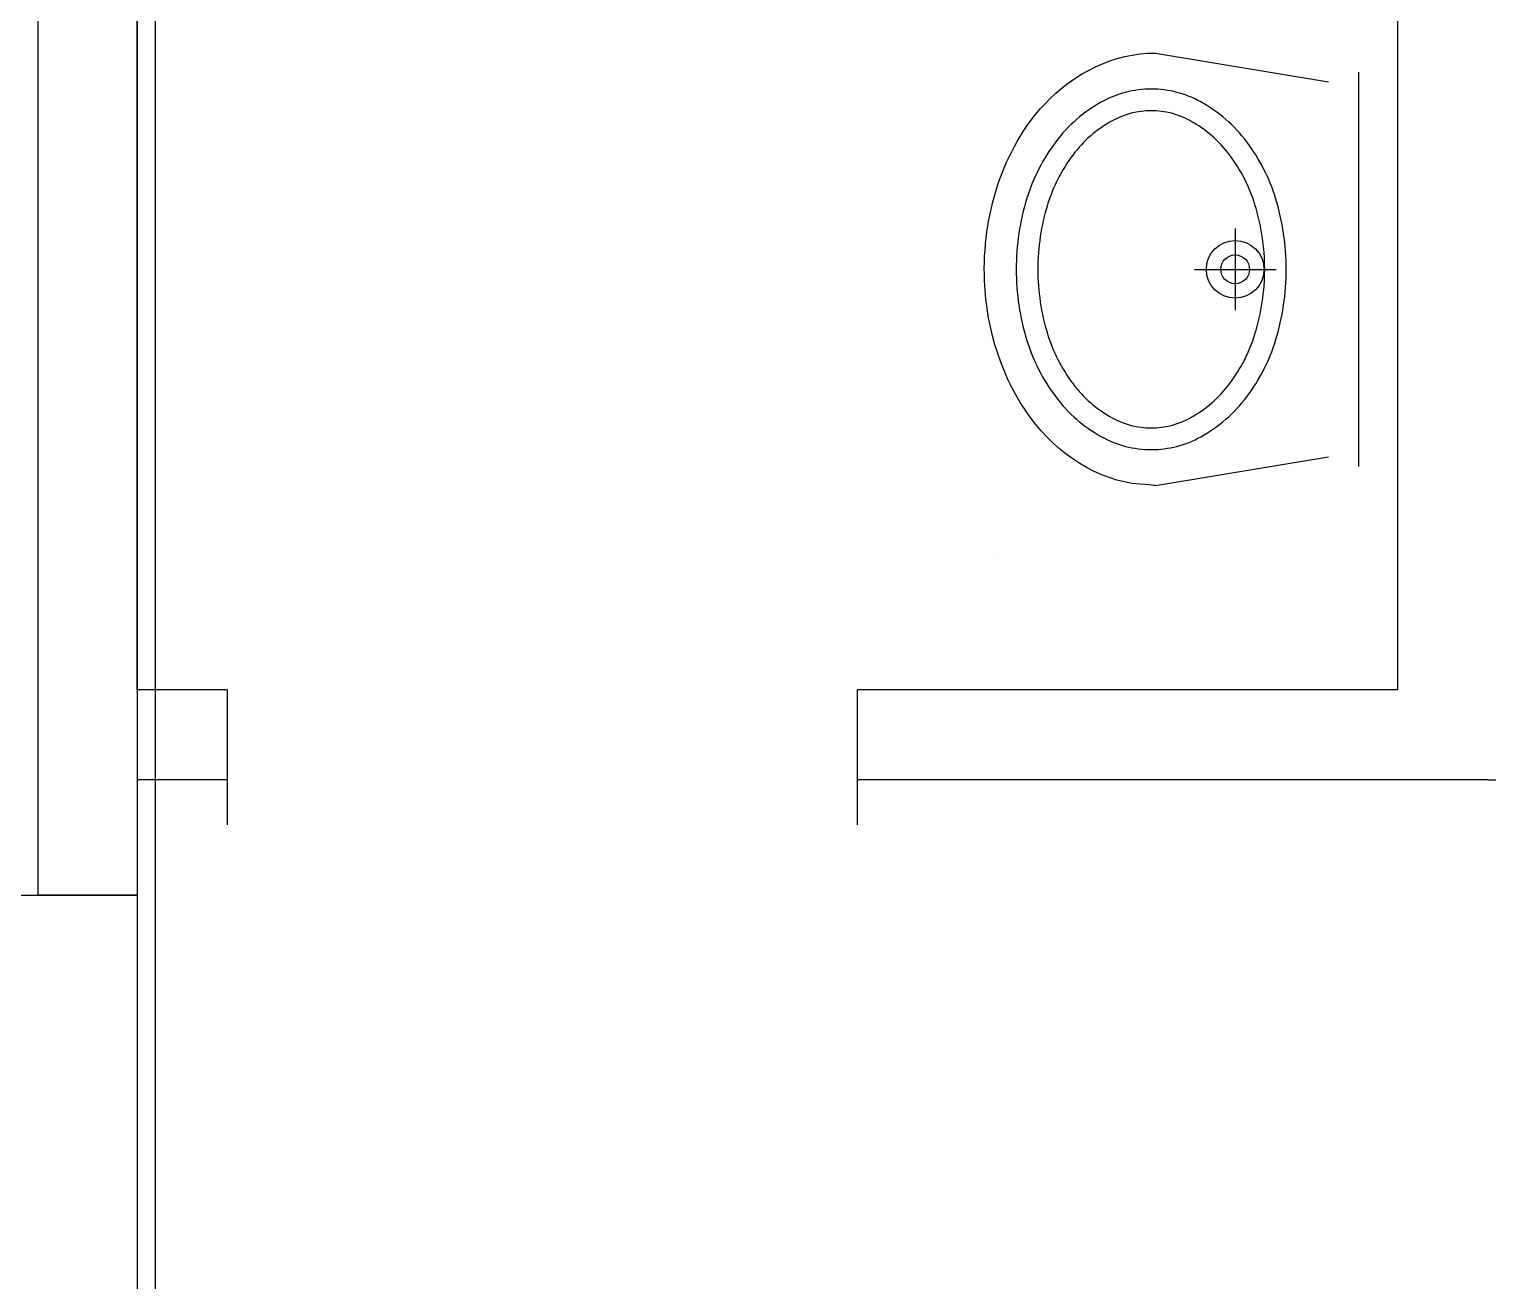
# Model space of a CAD drawing. Header units: millimetres. Extents: x 2698011 to 2856548, y 1019778 to 1210064.
# Drawn here: x 2809913 to 2811533, y 1137698 to 1139089 of the extents above; entities that cross this region are included whole.
import ezdxf

# ---------------------------------------------------------------- set-up
doc = ezdxf.new("R2010")
doc.units = ezdxf.units.MM
doc.linetypes.add('CONTINUA', pattern=[0])
for name, color, linetype in [('.REVOQUE', 9, 'Continuous'), ('01', 9, 'Continuous'), ('Acce-Baños', 9, 'Continuous'), ('Arq. Pilares', 9, 'CONTINUA'), ('LINEAS', 9, 'CONTINUA'), ('mampara', 9, 'Continuous'), ('Mampostería', 9, 'Continuous')]:
    doc.layers.add(name, color=color, linetype=linetype)

# ---------------------------------------------------------------- blocks, each defined once
blk = doc.blocks.new('lavamanos')
at = {"layer": '01', "linetype": 'CONTINUA'}
blk.add_line((0.3127, -0.2738), (0.3127, 0.2738), dxfattribs=at)
at = {"layer": '01'}
for p, q in [((0.1411, 0.0566), (0.1411, -0.0566)), ((0.0845, 0), (0.1978, 0))]:
    blk.add_line(p, q, dxfattribs=at)
at = {"layer": 'Acce-Baños'}
for p, q in [((0.0303, 0.3002), (0.2707, 0.2605)), ((0.0303, -0.3002), (0.2707, -0.2605))]:
    blk.add_line(p, q, dxfattribs=at)
for radius in [0.04, 0.02]:
    blk.add_circle((0.1411, 0), radius, dxfattribs=at)
for centre, radius, start, end in [((0.0246, 0.1081), 0.1422, 90, 118.9354), ((0.0246, 0.1081), 0.1422, 61.0646, 90), ((0.0533, 0.0561), 0.2016, 118.9354, 143.1576), ((-0.0042, 0.0561), 0.2016, 36.8424, 61.0646), ((0.0533, 0.0561), 0.1716, 118.9354, 143.1576), ((0.0246, 0.1081), 0.1122, 90, 118.9354), ((0.0246, 0.1081), 0.1122, 61.0646, 90), ((-0.0042, 0.0561), 0.1716, 36.8424, 61.0646), ((0.0986, 0.0222), 0.2582, 143.1576, 162.7583), ((-0.0494, 0.0222), 0.2582, 17.2417, 36.8424), ((0.0986, 0.0222), 0.2282, 143.1576, 162.7583), ((-0.0494, 0.0222), 0.2282, 17.2417, 36.8424), ((0.17, 0), 0.3329, 162.7583, 180), ((0.17, 0), 0.3029, 162.7583, 180), ((-0.1208, 0), 0.3029, 0, 17.2417), ((-0.1208, 0), 0.3329, 0, 17.2417), ((0.17, 0), 0.3029, 180, 197.2417), ((-0.1208, 0), 0.3029, 342.7583, 0), ((-0.1208, 0), 0.3329, 342.7583, 0), ((0.17, 0), 0.3329, 180, 197.2417), ((0.0986, -0.0222), 0.2582, 197.2417, 216.8424), ((0.0986, -0.0222), 0.2282, 197.2417, 216.8424), ((-0.0494, -0.0222), 0.2282, 323.1576, 342.7583), ((-0.0494, -0.0222), 0.2582, 323.1576, 342.7583), ((0.0533, -0.0561), 0.1716, 216.8424, 241.0646), ((-0.0042, -0.0561), 0.1716, 298.9354, 323.1576), ((0.0533, -0.0561), 0.2016, 216.8424, 241.0646), ((-0.0042, -0.0561), 0.2016, 298.9354, 323.1576), ((0.0246, -0.1081), 0.1122, 241.0646, 270), ((0.0246, -0.1081), 0.1122, 270, 298.9354), ((0.0246, -0.1081), 0.1422, 241.0646, 270), ((0.0246, -0.1081), 0.1422, 270, 298.9354)]:
    blk.add_arc(centre, radius, start, end, dxfattribs=at)
blk.add_open_spline([(0.0303, -0.3002), (0.0303, -0.3002), (0.0303, -0.3002), (-0.0486, -0.2937), (-0.105, -0.2575), (-0.1821, -0.153), (-0.204, -0.085), (-0.2106, 0.0751), (-0.181, 0.1677), (-0.0829, 0.2729), (-0.0271, 0.3003), (0.0303, 0.3003)], degree=3, knots=[2.943458, 2.943458, 2.943458, 2.943458, 3.212121, 3.212121, 3.934768, 3.934768, 4.657414, 4.657414, 5.606017, 5.606017, 6.283185, 6.283185, 6.283185, 6.283185], dxfattribs=at)
blk.add_open_spline([(0.0303, 0.3003), (0.0303, 0.3003), (0.0303, 0.3002), (0.0303, 0.3002)], degree=3, dxfattribs=at)

msp = doc.modelspace()

# ---------------------------------------------------------------- linework, layer by layer
at = {"layer": '.REVOQUE'}
msp.add_lwpolyline([(2809903.028, 1138126.998), (2809903.007, 1140733.705), (2810053.007, 1140733.705), (2810053.007, 1140485.077), (2815516.046, 1140485.077), (2815516.108, 1131749.138), (2815366.108, 1131749.138), (2815366.046, 1140335.077), (2810053.008, 1140335.077), (2810053.049, 1121160.661), (2809903.049, 1121160.661)], dxfattribs=at)
at = {"layer": 'Arq. Pilares'}
msp.add_lwpolyline([(2810033.084, 1137626.998), (2809633.084, 1137626.998), (2809633.084, 1138126.998), (2810033.084, 1138126.998), (2810033.084, 1137626.998)], dxfattribs=at)
at = {"layer": 'LINEAS'}
msp.add_open_spline([(2810986.563, 1138506.513, 0.02), (2810986.563, 1138506.513, 0.02), (2810986.513, 1138506.561, 0.02), (2810986.513, 1138506.561, 0.02)], degree=3, dxfattribs=at)
at = {"layer": 'mampara'}
for p, q in [((2811433.007, 1138355.077, 0), (2811433.007, 1140355.077, 0)), ((2810133.007, 1138355.077, 0), (2810032.675, 1138355.077, 0)), ((2810133.007, 1138355.077, 0), (2810133.007, 1138205.077, 0)), ((2811433.007, 1138355.077, 0), (2810833.007, 1138355.077, 0)), ((2810833.007, 1138205.077, 0), (2810833.007, 1138355.077, 0)), ((2810133.007, 1138255.077, 0), (2810032.675, 1138255.077, 0)), ((2811533.007, 1138255.077, 0), (2810833.007, 1138255.077, 0)), ((2811533.007, 1138255.077, 0), (2811633.007, 1138255.077, 0))]:
    msp.add_line(p, q, dxfattribs=at)
at = {"layer": 'Mampostería'}
msp.add_line((2810033.007, 1138355.077, 0), (2810033.007, 1140355.077, 0), dxfattribs=at)
msp.add_lwpolyline([(2809923.012, 1138126.998), (2809923.007, 1140713.705), (2810033.007, 1140713.705), (2810033.007, 1140465.077), (2815496.046, 1140465.077), (2815496.108, 1131769.138), (2815386.108, 1131769.138), (2815386.046, 1140355.077), (2810033.007, 1140355.077), (2810033.012, 1138126.998), (2809923.012, 1138126.998)], dxfattribs=at)

# ---------------------------------------------------------------- block references
at = {"layer": 'Acce-Baños', "xscale": 800.0000000000113, "yscale": 800.0000000000113, "zscale": 800.0000000000113}
msp.add_blockref('lavamanos', (2811139.53, 1138822.157), dxfattribs=at)

doc.saveas('drawing.dxf')
